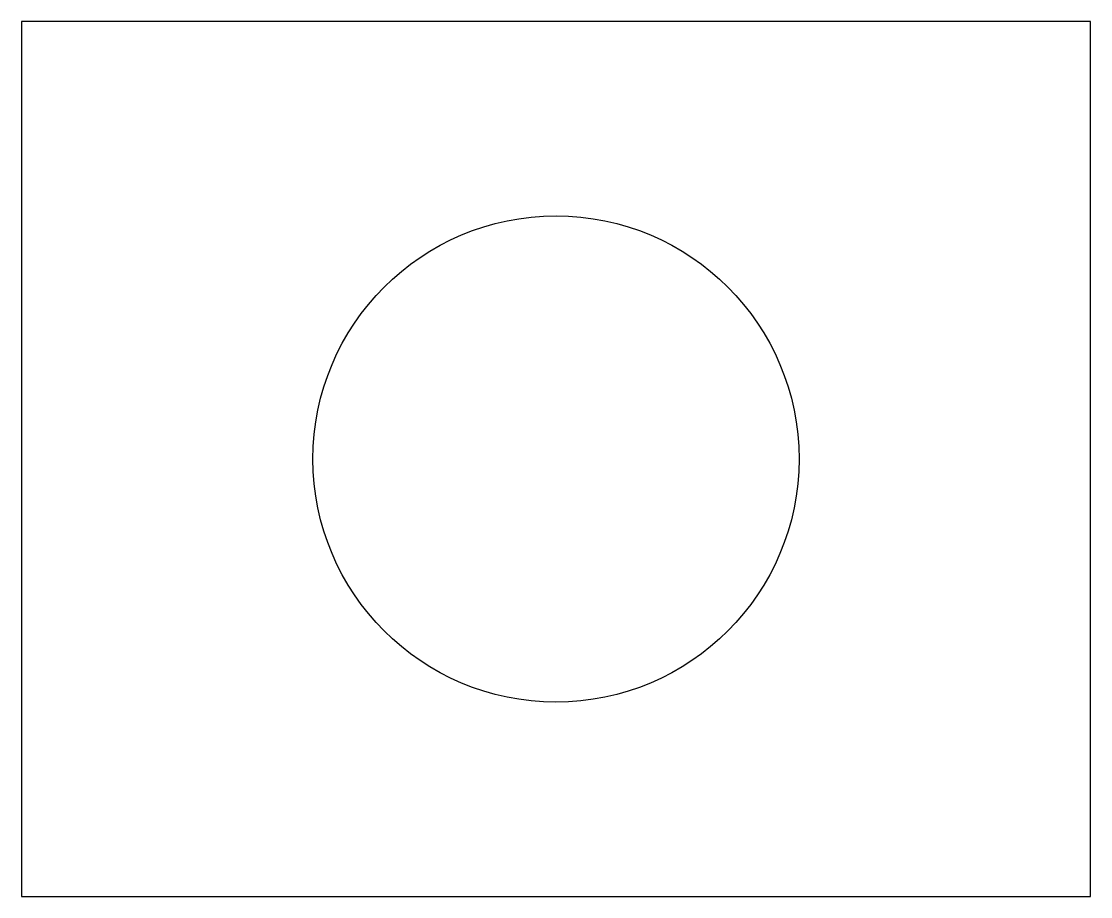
# Model space of a CAD drawing. Header units: millimetres. Extents: x -55 to 55, y -45 to 45.
import ezdxf

# ---------------------------------------------------------------- set-up
doc = ezdxf.new("R2010")
doc.units = ezdxf.units.MM

msp = doc.modelspace()

# ---------------------------------------------------------------- linework, layer by layer
at = {"color": 7, "linetype": 'Continuous', "lineweight": 25}
for p, q in [((-55, 45), (-55, -45)), ((55, 45), (-55, 45)), ((55, -45), (55, 45)), ((-55, -45), (55, -45))]:
    msp.add_line(p, q, dxfattribs=at)
msp.add_circle((0, 0), 25, dxfattribs=at)

doc.saveas('drawing.dxf')
